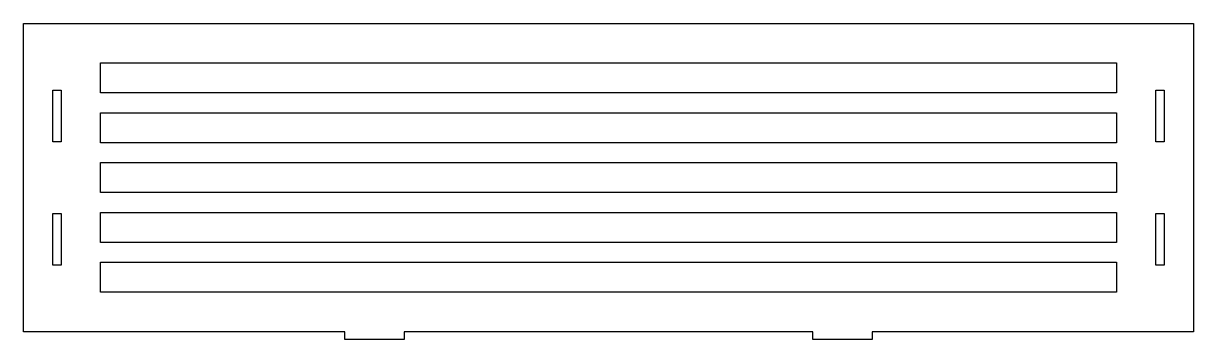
# Model space of a CAD drawing. Extents: x 0 to 474, y 0 to 128.
import ezdxf

# ---------------------------------------------------------------- set-up
doc = ezdxf.new("R2010")
doc.units = 0
doc.layers.add('CUT', color=7, linetype='Continuous')

msp = doc.modelspace()

# ---------------------------------------------------------------- linework, layer by layer
at = {"layer": 'CUT'}
for p, q in [((0, 128.18), (474.05, 128.18)), ((0, 3.18), (0, 128.18)), ((474.05, 128.18), (474.05, 3.18)), ((31.18, 112.18), (442.88, 112.18)), ((31.18, 99.98), (31.18, 112.18)), ((442.88, 112.18), (442.88, 99.98)), ((11.93, 101.17), (15.25, 101.17)), ((11.93, 80.18), (11.93, 101.17)), ((15.25, 101.17), (15.25, 80.18)), ((442.88, 99.98), (31.18, 99.98)), ((458.8, 101.17), (462.12, 101.17)), ((458.8, 80.18), (458.8, 101.17)), ((462.12, 101.17), (462.12, 80.18)), ((31.18, 91.98), (442.88, 91.98)), ((31.18, 79.78), (31.18, 91.98)), ((442.88, 91.98), (442.88, 79.78)), ((15.25, 80.18), (11.93, 80.18)), ((442.88, 79.78), (31.18, 79.78)), ((462.12, 80.18), (458.8, 80.18)), ((31.18, 71.78), (442.88, 71.78)), ((31.18, 59.58), (31.18, 71.78)), ((442.88, 71.78), (442.88, 59.58)), ((442.88, 59.58), (31.18, 59.58)), ((11.93, 51.17), (15.25, 51.17)), ((11.93, 30.18), (11.93, 51.17)), ((15.25, 51.17), (15.25, 30.18)), ((31.18, 51.58), (442.88, 51.58)), ((31.18, 39.38), (31.18, 51.58)), ((442.88, 51.58), (442.88, 39.38)), ((458.8, 51.17), (462.12, 51.17)), ((458.8, 30.18), (458.8, 51.17)), ((462.12, 51.17), (462.12, 30.18)), ((442.88, 39.38), (31.18, 39.38)), ((15.25, 30.18), (11.93, 30.18)), ((31.18, 31.38), (442.88, 31.38)), ((31.18, 19.18), (31.18, 31.38)), ((442.88, 31.38), (442.88, 19.18)), ((462.12, 30.18), (458.8, 30.18)), ((442.88, 19.18), (31.18, 19.18)), ((130.22, 3.18), (0, 3.18)), ((130.22, 0), (130.22, 3.18)), ((154.22, 0), (130.22, 0)), ((319.83, 3.18), (154.22, 3.18)), ((154.22, 3.18), (154.22, 0)), ((319.83, 0), (319.83, 3.18)), ((343.83, 0), (319.83, 0)), ((474.05, 3.18), (343.83, 3.18)), ((343.83, 3.18), (343.83, 0))]:
    msp.add_line(p, q, dxfattribs=at)

doc.saveas('drawing.dxf')
